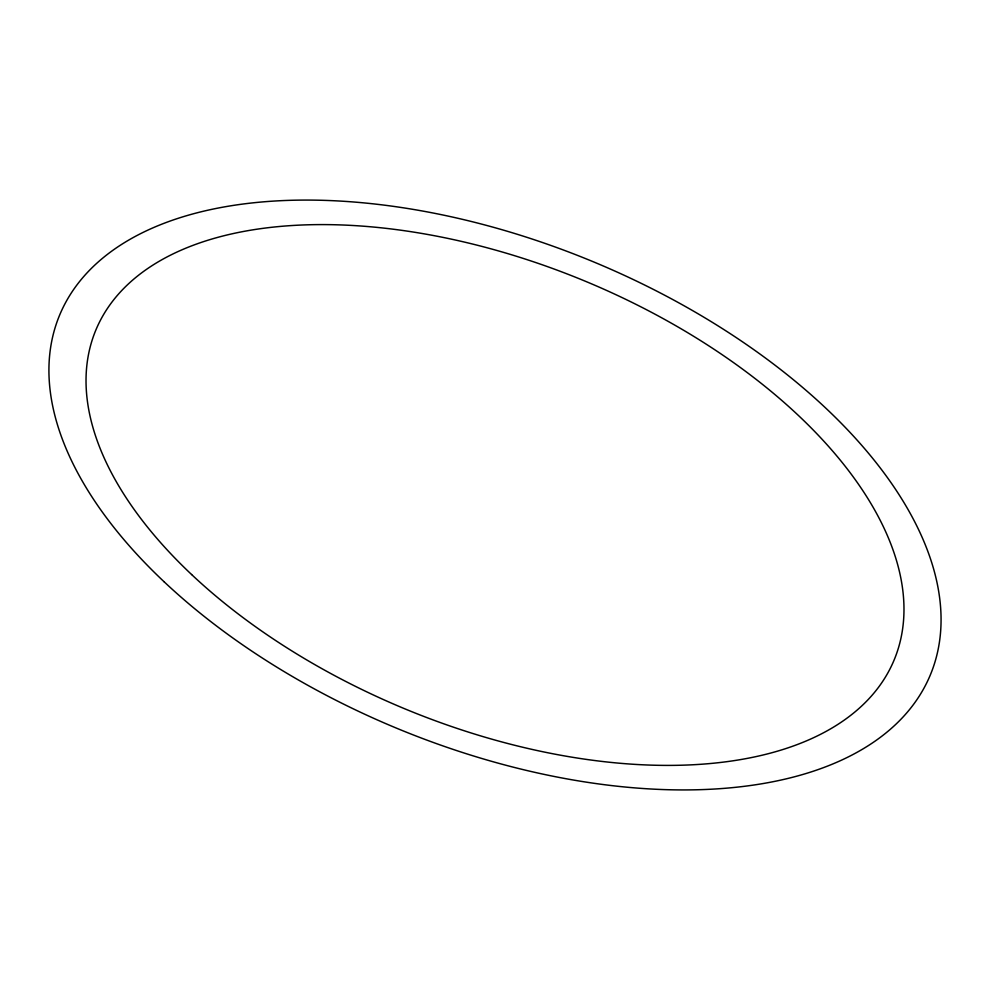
<?xml version="1.0" encoding="UTF-8"?>
<svg xmlns="http://www.w3.org/2000/svg" width="990" height="990" viewBox="0 0 990 990"><rect width="100%" height="100%" fill="white"/><g stroke="black" fill="none" stroke-linecap="round" stroke-linejoin="round"><path stroke-width="1.49" d="M164.093 581.761A471.054 253.094 22.4 0 0 919.5 695.735A471.054 253.094 22.4 0 0 401.396 207.516A471.054 253.094 22.4 0 0 164.093 581.761M191.615 574.547A431.887 232.056 22.4 0 0 884.206 679.041A431.887 232.056 22.4 0 0 409.179 231.412A431.887 232.056 22.4 0 0 191.615 574.547"/></g></svg>
